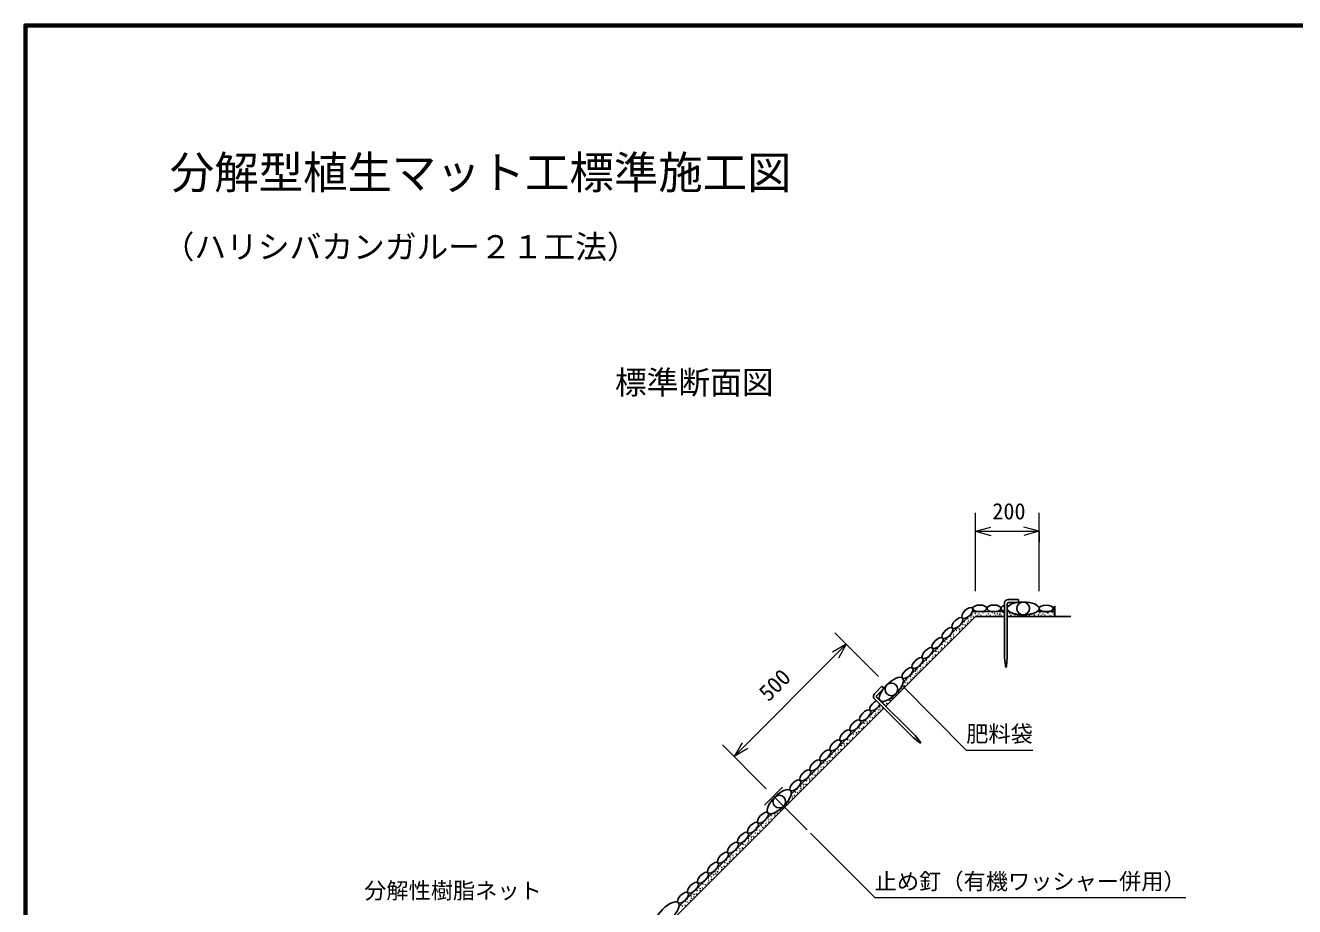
# Model space of a CAD drawing. Units: millimetres, scale not verified. Extents: x 200 to 8200, y 200 to 5838.
# Drawn here: x 200 to 4200, y 2964 to 5740 of the extents above; entities that cross this region are included whole.
import ezdxf
from ezdxf.enums import TextEntityAlignment as Align

# ---------------------------------------------------------------- set-up
doc = ezdxf.new("R2010")
doc.units = ezdxf.units.MM
doc.header["$LTSCALE"] = 20
for name, color, linetype, lineweight in [('C-STR', 7, 'Continuous', 25), ('C-STR-DIM', 1, 'Continuous', 13), ('C-STR-HTXT', 1, 'Continuous', 13), ('C-TTL', 2, 'Continuous', 70)]:
    doc.layers.add(name, color=color, linetype=linetype, lineweight=lineweight)
doc.layers.add('C-TTL-TXT', color=3, linetype='Continuous')
doc.styles.add('ＭＳ ゴシック', font='')
doc.styles.get('ＭＳ ゴシック').set_extended_font_data('MS Gothic')

msp = doc.modelspace()

# ---------------------------------------------------------------- linework, layer by layer
at = {"layer": 'C-STR'}
for p, q in [((3285.51, 3922.64), (3285.51, 3747.55)), ((3297.03, 3931.53), (3329.98, 3931.53)), ((3329.98, 3922.53), (3299.92, 3922.53)), ((3329.98, 3922.53), (3329.98, 3931.53)), ((2966.98, 3672), (3188.3, 3893.33)), ((3188.3, 3893.33), (3285.51, 3893.33)), ((3294.51, 3917.55), (3294.51, 3747.55)), ((3294.51, 3893.33), (3301.21, 3893.33)), ((3387.81, 3893.33), (3444.51, 3893.33)), ((3444.51, 3878.33), (3444.51, 3910.19)), ((2911.71, 3595.53), (3194.51, 3878.33)), ((3194.51, 3878.33), (3285.51, 3878.33)), ((3294.51, 3878.33), (3494.51, 3878.33)), ((3288.51, 3722.55), (3285.51, 3747.55)), ((3288.51, 3722.55), (3285.51, 3747.55)), ((3288.51, 3722.55), (3290.01, 3717.55)), ((3288.51, 3722.55), (3290.01, 3717.55)), ((3290.01, 3717.55), (3291.51, 3722.55)), ((3290.01, 3717.55), (3291.51, 3722.55)), ((3291.51, 3722.55), (3294.51, 3747.55)), ((3291.51, 3722.55), (3294.51, 3747.55)), ((2875.69, 3634.88), (2898.98, 3658.19)), ((2905.34, 3651.82), (2884.09, 3630.56)), ((2905.34, 3651.82), (2898.98, 3658.19)), ((2873.83, 3620.46), (2997.68, 3496.68)), ((2883.8, 3623.22), (3004.04, 3503.04)), ((2900.97, 3606.05), (2905.71, 3610.79)), ((2204.51, 2888.38), (2905.22, 3589.08)), ((2613.4, 3318.47), (2894.61, 3599.69)), ((3017.48, 3481.13), (2997.68, 3496.68)), ((3019.6, 3483.25), (3004.04, 3503.04)), ((3017.48, 3481.13), (3022.08, 3478.65)), ((3022.08, 3478.65), (3019.6, 3483.25)), ((2586.31, 3340.89), (2529.74, 3284.32)), ((2664.09, 3206.54), (2558.03, 3312.6)), ((2259.84, 2964.92), (2552.16, 3257.24))]:
    msp.add_line(p, q, dxfattribs=at)
at = {"layer": 'C-STR', "color": 3}
for centre in [(3344.51, 3903.33), (2929.26, 3648.48), (2575.71, 3294.93)]:
    msp.add_circle(centre, 20, dxfattribs=at)
at = {"layer": 'C-STR'}
for centre in [(3183.43, 3882.34), (3193.7, 3887.88), (3200.06, 3881.09), (3205.63, 3886.67), (3211.62, 3882.23), (3218.5, 3890.74), (3229.19, 3881.09), (3234.76, 3886.67), (3240.75, 3882.23), (3247.62, 3890.74), (3253.92, 3887.2), (3258.32, 3881.09), (3263.89, 3886.67), (3269.88, 3882.23), (3271.49, 3886.06), (3275.9, 3881.4), (3282.77, 3889.91), (3301.61, 3888.92), (3305.52, 3882.63), (3318.29, 3883.61), (3327.46, 3881.09), (3339.02, 3882.23), (3354.79, 3881.09), (3366.35, 3882.23), (3379.88, 3882.63), (3385.25, 3891.52), (3392.65, 3883.61), (3396.89, 3889.7), (3401.82, 3881.09), (3407.39, 3886.67), (3413.38, 3882.23), (3423, 3888.92), (3429.15, 3881.09), (3438.5, 3891.52), (3439.46, 3885.66), (3139.75, 3842.21), (3152.28, 3841.61), (3154.35, 3853.14), (3159.07, 3861.54), (3161.56, 3851.46), (3169.64, 3856.65), (3170.96, 3870.85), (3172.27, 3863.55), (3180.53, 3876.13), (3180.53, 3868.25), (3187.9, 3877.23), (3104.12, 3806.59), (3114.69, 3801.7), (3116.01, 3815.9), (3117.32, 3808.6), (3119.43, 3806.44), (3125.58, 3821.18), (3125.58, 3813.3), (3135.02, 3833.81), (3144.57, 3838.75), (3144.91, 3832.63), (3059.09, 3760.71), (3069.7, 3768.49), (3074.42, 3776.89), (3076.91, 3766.81), (3084.99, 3772), (3087.62, 3778.9), (3088.79, 3790.41), (3097.33, 3786.66), (3099.4, 3798.19), (3106.61, 3796.51), (3020.49, 3722.09), (3028.65, 3730.01), (3039.22, 3725.12), (3040.19, 3740.7), (3041.85, 3732.02), (3047.55, 3750.02), (3048.73, 3736.95), (3058.12, 3745.13), (3060.75, 3752.03), (3067.63, 3756.96), (2989.15, 3689.34), (2990.81, 3680.66), (2992.99, 3695.87), (2997.69, 3685.59), (3003.55, 3690.97), (3004.53, 3706.56), (3006.18, 3697.87), (3008.95, 3711.4), (3013.06, 3702.8), (3019.51, 3706.5), (3022.14, 3713.4), (3029.02, 3718.33), (2950.63, 3640.02), (2962.25, 3656.48), (2962.59, 3650.36), (2969.96, 3659.34), (2972.03, 3670.87), (2977.61, 3678.65), (2979.24, 3669.19), (2988.18, 3673.76), (2907.3, 3601.54), (2915.01, 3604.39), (2924.3, 3614.24), (2932.37, 3619.43), (2935, 3626.33), (2943.27, 3631.04), (2862.71, 3560.88), (2866.86, 3569.38), (2877.42, 3564.48), (2878.74, 3578.69), (2880.05, 3571.38), (2888.31, 3583.97), (2888.32, 3576.09), (2892.64, 3592.58), (2893.94, 3585.28), (2902.21, 3589.98), (2828.89, 3526.74), (2836.1, 3525.05), (2841.31, 3530.03), (2843.38, 3541.56), (2848.1, 3549.96), (2852.93, 3546.5), (2853.27, 3540.37), (2860.63, 3549.35), (2869.92, 3559.2), (2791.42, 3490.27), (2798.64, 3488.58), (2807.49, 3495.88), (2809.56, 3507.41), (2814.29, 3515.81), (2819.11, 3512.35), (2819.45, 3506.22), (2826.82, 3515.2), (2741.2, 3443.72), (2753.08, 3453.03), (2754.39, 3445.72), (2762.65, 3458.31), (2762.66, 3450.43), (2770.03, 3459.41), (2772.1, 3470.94), (2776.82, 3479.34), (2781.64, 3475.88), (2781.98, 3469.75), (2789.35, 3478.73), (2707.7, 3403.36), (2715.08, 3404.46), (2717.15, 3415.99), (2721.87, 3424.39), (2726.69, 3420.93), (2727.03, 3414.8), (2734.4, 3423.78), (2736.47, 3435.32), (2743.69, 3433.63), (2751.76, 3438.82), (2662.2, 3361.04), (2666.92, 3369.44), (2671.74, 3365.98), (2672.08, 3359.85), (2679.45, 3368.83), (2681.52, 3380.37), (2686.25, 3388.77), (2688.74, 3378.68), (2696.81, 3383.87), (2698.13, 3398.08), (2699.44, 3390.78), (2707.71, 3395.48), (2626.57, 3325.42), (2631.3, 3333.82), (2633.79, 3323.73), (2641.86, 3328.92), (2643.18, 3343.13), (2644.49, 3335.83), (2652.75, 3348.41), (2652.76, 3340.53), (2660.13, 3349.51), (2597.81, 3285.58), (2605.18, 3294.56), (2616.8, 3311.03), (2617.13, 3304.9), (2624.5, 3313.88), (2552.3, 3251.14), (2561.85, 3256.08), (2562.19, 3249.95), (2569.55, 3258.94), (2578.84, 3268.79), (2586.91, 3273.98), (2505.86, 3205.23), (2514.6, 3203.99), (2520.52, 3218.7), (2523.89, 3213.84), (2525.24, 3227.1), (2531.96, 3219.03), (2534.59, 3225.93), (2542.85, 3238.51), (2542.86, 3230.63), (2550.23, 3239.61), (2461.73, 3160.57), (2466.45, 3168.97), (2477.01, 3164.08), (2478.34, 3178.28), (2479.65, 3170.98), (2487.9, 3183.56), (2487.91, 3175.68), (2495.28, 3184.66), (2501.14, 3196.83), (2507.24, 3195.01), (2421.05, 3120.2), (2430.61, 3125.48), (2440.33, 3129.71), (2442.4, 3141.24), (2447.13, 3149.64), (2451.95, 3146.18), (2452.29, 3140.06), (2459.66, 3149.04), (2468.94, 3158.89), (2385.11, 3083.16), (2389.83, 3091.56), (2394.66, 3088.09), (2395, 3081.97), (2402.36, 3090.95), (2404.44, 3102.48), (2409.16, 3110.88), (2411.65, 3100.8), (2419.72, 3105.99), (2422.35, 3112.89), (2430.62, 3117.59), (2340.79, 3043.31), (2352.68, 3052.62), (2353.99, 3045.32), (2362.24, 3057.9), (2362.25, 3050.02), (2368.92, 3064.75), (2373.64, 3073.15), (2376.43, 3066.99), (2381.15, 3075.39), (2383.04, 3071.62), (2307.29, 3002.96), (2314.67, 3004.05), (2316.74, 3015.58), (2321.47, 3023.98), (2326.29, 3020.52), (2326.63, 3014.4), (2334, 3023.38), (2336.07, 3034.91), (2343.28, 3033.23), (2351.35, 3038.42), (2266.52, 2969.04), (2271.34, 2965.57), (2279.05, 2968.43), (2281.12, 2979.96), (2285.84, 2988.36), (2288.33, 2978.28), (2296.41, 2983.47), (2297.73, 2997.67), (2299.04, 2990.37), (2307.3, 2995.07)]:
    msp.add_circle(centre, 0.3, dxfattribs=at)
for centre, radius, start, end in [((3297.19, 3919.41), 12.12, 90.74558, 164.52089), ((3299.51, 3917.55), 5, 85.32404, 180), ((3143.03, 3914.31), 46.66, 310.29907, 312.66951), ((3142.42, 3914.99), 47.57, 312.66333, 315.00218), ((3142.37, 3915.04), 47.64, 314.99957, 317.33493), ((3142.94, 3914.51), 46.87, 317.33578, 319.69564), ((3144.15, 3913.49), 45.28, 319.69999, 322.11334), ((3145.97, 3912.06), 42.97, 322.12137, 324.61945), ((3148.36, 3910.35), 40.03, 324.63149, 327.24916), ((3151.24, 3908.48), 36.6, 327.26574, 330.04312), ((3154.5, 3906.59), 32.83, 330.06497, 333.0494), ((3158.01, 3904.79), 28.89, 333.07751, 336.32595), ((3207.3, 3935.89), 42.52, 260.36733, 262.89186), ((3207.61, 3938.3), 44.95, 262.87759, 265.30908), ((3207.76, 3940.01), 46.66, 265.29907, 267.66951), ((3207.81, 3940.92), 47.57, 267.66333, 270.00218), ((3207.81, 3940.99), 47.64, 269.99957, 272.33493), ((3207.84, 3940.22), 46.87, 272.33578, 274.69564), ((3207.96, 3938.64), 45.28, 274.69999, 277.11334), ((3208.25, 3936.34), 42.97, 277.12137, 279.61945), ((3251.85, 3935.89), 42.52, 260.36733, 262.89186), ((3252.16, 3938.3), 44.95, 262.87759, 265.30908), ((3252.31, 3940.01), 46.66, 265.29907, 267.66951), ((3252.36, 3940.92), 47.57, 267.66333, 270.00218), ((3252.36, 3940.99), 47.64, 269.99957, 272.33493), ((3252.39, 3940.22), 46.87, 272.33578, 274.69564), ((3252.51, 3938.64), 45.28, 274.69999, 277.11334), ((3252.8, 3936.34), 42.97, 277.12137, 279.61945), ((3279.52, 3903.74), 4.89, 180.00911, 190.68086), ((3279.98, 3903.65), 5.36, 159.24753, 169.24363), ((3279.89, 3903.81), 5.26, 190.66004, 200.84881), ((3280.78, 3903.33), 6.22, 150.06964, 159.10931), ((3280.62, 3904.08), 6.05, 200.76084, 210.06021), ((3281.7, 3904.68), 7.28, 209.93209, 218.157), ((3281.91, 3902.66), 7.53, 141.98011, 149.9308), ((3283.3, 3901.54), 9.31, 134.96028, 141.85517), ((3283.05, 3905.72), 8.98, 218.01739, 225.16716), ((3284.89, 3899.92), 11.59, 128.89547, 134.85433), ((3284.62, 3907.26), 11.18, 225.03539, 231.21481), ((3286.61, 3897.76), 14.35, 123.63861, 128.80843), ((3286.32, 3909.33), 13.86, 231.09986, 236.4531), ((3288.36, 3895.09), 17.54, 119.04533, 123.56825), ((3288.07, 3911.92), 16.98, 236.35711, 241.02931), ((3290.07, 3891.96), 21.11, 114.98849, 118.98893), ((3289.79, 3914.97), 20.49, 240.95103, 245.07155), ((3291.41, 3918.4), 24.28, 245.0085, 248.68635), ((3291.67, 3888.49), 24.93, 111.36164, 114.94352), ((3293.09, 3884.8), 28.89, 108.07751, 111.32595), ((3292.87, 3922.06), 28.22, 248.6359, 251.96064), ((3294.3, 3881.04), 32.83, 105.52855, 108.0494), ((3294.12, 3925.82), 32.18, 251.92048, 254.49227), ((3318.99, 3919.04), 31.26, 235.33954, 240.41315), ((3323.21, 3926.32), 39.68, 240.3049, 244.62992), ((3327.36, 3934.91), 49.22, 244.54574, 248.28947), ((3331.27, 3944.54), 59.61, 248.22417, 251.51678), ((3334.78, 3954.85), 70.5, 251.46608, 254.4082), ((3337.79, 3965.41), 81.48, 254.36878, 257.03862), ((3340.22, 3975.74), 92.09, 257.008, 259.46712), ((3342.04, 3985.34), 101.86, 259.44349, 261.74129), ((3343.3, 3993.74), 110.36, 261.7233, 263.90037), ((3344.05, 4000.52), 117.17, 263.88707, 265.9777), ((3344.41, 4005.31), 121.98, 265.96843, 268.00263), ((3344.51, 4007.88), 124.55, 267.99693, 270.002), ((3344.51, 4008.08), 124.75, 269.9996, 272.00147), ((3344.59, 4005.9), 122.57, 272.00225, 274.02669), ((3344.89, 4001.46), 118.12, 274.03069, 276.10453), ((3345.57, 3994.99), 111.62, 276.11195, 278.26438), ((3346.73, 3986.83), 103.38, 278.27556, 280.53966), ((3348.46, 3977.4), 93.79, 280.55516, 282.96972), ((3350.79, 3967.16), 83.28, 282.99034, 285.60227), ((3353.7, 3956.61), 72.34, 285.62913, 288.49659), ((3357.14, 3946.22), 61.4, 288.53125, 291.7278), ((3360.99, 3936.45), 50.9, 291.77238, 295.39241), ((3365.11, 3927.67), 41.2, 295.4498, 299.61538), ((3369.34, 3920.16), 32.58, 299.68939, 304.55791), ((3415.94, 3932.63), 39.48, 257.73288, 260.38647), ((3416.46, 3935.62), 42.52, 260.36733, 262.89186), ((3416.77, 3938.03), 44.95, 262.87759, 265.30908), ((3416.92, 3939.74), 46.66, 265.29907, 267.66951), ((3416.96, 3940.65), 47.57, 267.66333, 270.00218), ((3416.97, 3940.72), 47.64, 269.99957, 272.33493), ((3417, 3939.94), 46.87, 272.33578, 274.69564), ((3417.12, 3938.37), 45.28, 274.69999, 277.11334), ((3417.4, 3936.07), 42.97, 277.12137, 279.61945), ((3417.89, 3933.16), 40.03, 279.63149, 282.24916), ((3444.17, 3903.47), 4.93, 169.35516, 179.95487), ((3444.13, 3903.47), 4.89, 180.00911, 190.68086), ((3444.59, 3903.38), 5.36, 159.24753, 169.24363), ((3444.5, 3903.54), 5.26, 190.66004, 200.84881), ((3445.39, 3903.06), 6.22, 150.06964, 159.10931), ((3445.23, 3903.81), 6.05, 200.76084, 210.06021), ((3446.51, 3902.39), 7.53, 141.98011, 149.9308), ((3446.31, 3904.41), 7.28, 209.93209, 218.157), ((3447.91, 3901.27), 9.31, 134.96028, 141.85517), ((3447.66, 3905.45), 8.98, 218.01739, 225.16716), ((3449.5, 3899.65), 11.59, 128.89547, 134.85433), ((3449.23, 3906.99), 11.18, 225.03539, 231.21481), ((3451.22, 3897.49), 14.35, 123.63861, 128.80843), ((3450.93, 3909.06), 13.86, 231.09986, 236.4531), ((3452.97, 3894.81), 17.54, 119.04533, 123.56825), ((3452.68, 3911.65), 16.98, 236.35711, 241.02931), ((3123.08, 3875.07), 32.83, 330.06497, 333.0494), ((3126.59, 3873.27), 28.89, 333.07751, 336.32595), ((2884.37, 3626.43), 12.12, 135.76262, 209.53793), ((2887.33, 3626.75), 5, 130.3409, 225.01704)]:
    msp.add_arc(centre, radius, start, end, dxfattribs=at)
for centre, major_axis, ratio in [((3344.51, 3903.33), (50, 0), 0.4), ((3168.57, 3888.85), (15.89, 15.6), 0.483708), ((3207.81, 3903.74), (22.27, 0), 0.466701), ((3252.36, 3903.74), (22.27, 0), 0.466667), ((3416.97, 3903.47), (22.27, 0), 0.464891), ((3105.91, 3825.75), (15.62, 15.68), 0.46948), ((3137.25, 3857.19), (15.71, 15.76), 0.468703), ((3074.54, 3794.32), (-15.75, -15.75), 0.464891), ((3043.07, 3762.78), (-15.79, -15.72), 0.462909), ((3011.54, 3731.31), (15.75, 15.75), 0.466518), ((2929.26, 3648.48), (35.36, 35.36), 0.4), ((2980.03, 3699.81), (-15.75, -15.75), 0.46489), ((2846.62, 3566.54), (15.77, 15.73), 0.465493), ((2783.73, 3503.62), (15.75, 15.75), 0.466667), ((2815.17, 3535.09), (15.68, 15.72), 0.464306), ((2752.24, 3472.12), (15.75, 15.75), 0.466667), ((2720.74, 3440.61), (15.75, 15.75), 0.466667), ((2689.24, 3409.11), (15.75, 15.75), 0.466667), ((2626.24, 3346.1), (15.75, 15.75), 0.466667), ((2657.74, 3377.6), (15.75, 15.75), 0.466667), ((2575.71, 3294.93), (35.36, 35.36), 0.4), ((2524.28, 3244.06), (15.75, 15.75), 0.466667), ((2461.28, 3181.06), (15.75, 15.75), 0.466667), ((2492.78, 3212.56), (15.75, 15.75), 0.466667), ((2429.78, 3149.55), (15.75, 15.75), 0.466667), ((2398.27, 3118.05), (15.75, 15.75), 0.466667), ((2366.77, 3086.55), (15.75, 15.75), 0.466667), ((2303.77, 3023.55), (15.75, 15.75), 0.466667), ((2335.27, 3055.05), (15.75, 15.75), 0.466667), ((2272.27, 2992.05), (15.75, 15.75), 0.466667), ((2222.15, 2941.37), (35.36, 35.36), 0.4)]:
    msp.add_ellipse(centre, major_axis=major_axis, ratio=ratio, dxfattribs=at)
for start_param, end_param in [(0.9434459, 5.3507917), (6.2621593, 6.3152636)]:
    msp.add_ellipse((2878.13, 3597.72), major_axis=(15.77, 15.41), ratio=0.456632, start_param=start_param, end_param=end_param, dxfattribs=at)
at = {"layer": 'C-STR-DIM'}
for p, q in [((3194.51, 3957.41), (3194.51, 4204.12)), ((3394.51, 3957.41), (3394.51, 4204.12)), ((3194.51, 4146.41), (3242.81, 4159.35)), ((3194.51, 4146.41), (3242.81, 4133.47)), ((3194.51, 4146.41), (3394.51, 4146.41)), ((3394.51, 4146.41), (3346.22, 4159.35)), ((3394.51, 4146.41), (3346.22, 4133.47)), ((3394.51, 4146.41), (3394.51, 4112.12)), ((2888.66, 3689.08), (2750.77, 3826.97)), ((2433.65, 3436.98), (2787.21, 3790.53)), ((2787.21, 3790.53), (2743.91, 3765.53)), ((2787.21, 3790.53), (2762.21, 3747.23)), ((2458.65, 3480.28), (2433.65, 3436.98)), ((2535.11, 3335.53), (2397.22, 3473.41)), ((2476.95, 3461.98), (2433.65, 3436.98))]:
    msp.add_line(p, q, dxfattribs=at)
at = {"layer": 'C-STR-HTXT'}
for p, q in [((2962.82, 3660.37), (3165.05, 3457.49)), ((3165.05, 3457.49), (3375.05, 3457.49)), ((2674.43, 3195.66), (2876.66, 2992.78)), ((2876.66, 2992.78), (3856.66, 2992.78))]:
    msp.add_line(p, q, dxfattribs=at)
at = {"layer": 'C-TTL'}
msp.add_lwpolyline([(200, 200), (8200, 200), (8200, 5740), (200, 5740)], close=True, dxfattribs=at)

# ---------------------------------------------------------------- texts
at = {"layer": 'C-STR-DIM', "color": 7, "style": 'ＭＳ ゴシック'}
msp.add_text('200', height=51.32, dxfattribs=at).set_placement((3247.29, 4168.61), align=Align.BOTTOM_LEFT)
msp.add_text('500', height=51.32, rotation=45, dxfattribs=at).set_placement((2553.15, 3596.61), align=Align.BOTTOM_LEFT)
at = {"layer": 'C-STR-HTXT', "color": 7, "style": 'ＭＳ ゴシック'}
for s, p in [('肥料袋', (3165.05, 3467.49)), ('分解性樹脂ネット', (1267.54, 2973.7)), ('止め釘（有機ワッシャー併用）', (2876.66, 3002.78))]:
    msp.add_text(s, height=51.32, dxfattribs=at).set_placement(p, align=Align.BOTTOM_LEFT)
at = {"layer": 'C-TTL-TXT', "style": 'ＭＳ ゴシック'}
for s, height, p in [('分解型植生マット工標準施工図', 102.6, (655.1, 5194.66)), ('（ハリシバカンガルー２１工法）', 73.31, (632.73, 4983.94))]:
    msp.add_text(s, height=height, dxfattribs=at).set_placement(p, align=Align.BOTTOM_LEFT)
at = {"layer": 'C-TTL-TXT', "color": 7, "style": 'ＭＳ ゴシック'}
msp.add_text('標準断面図', height=73.31, dxfattribs=at).set_placement((2058.04, 4556.92), align=Align.BOTTOM_LEFT)

doc.saveas('drawing.dxf')
